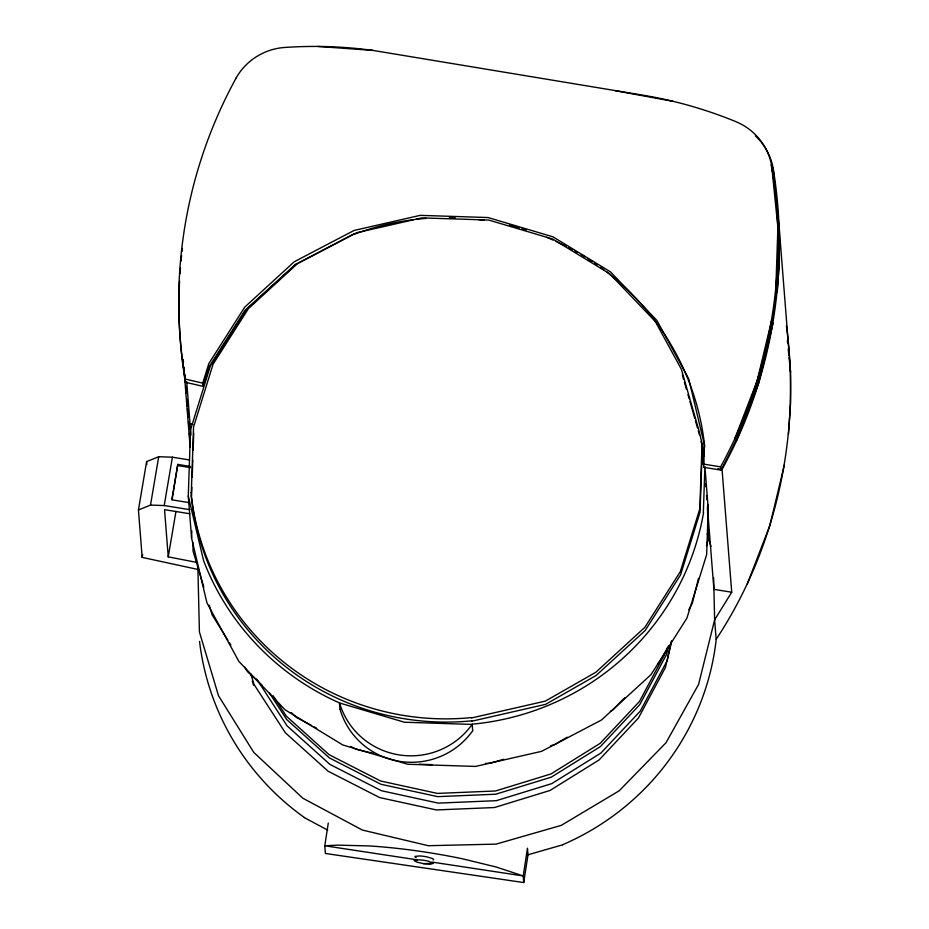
<?xml version="1.0" encoding="UTF-8"?>
<svg xmlns="http://www.w3.org/2000/svg" width="929" height="929" viewBox="0 0 929 929"><rect width="100%" height="100%" fill="white"/><g stroke="black" fill="none" stroke-linecap="round" stroke-linejoin="round"><path stroke-width="1.39" d="M704.124 456.093L704.391 446.907M708.362 504.563L706.644 554.636L686.891 618.203L651.02 674.617L601.458 720.033L541.595 751.34L475.509 766.425L407.703 764.253L342.789 744.977L285.203 709.895L238.858 661.402L206.935 602.816L191.583 538.112L188.273 496.098L190.55 429.697L210.302 366.131L246.173 309.717L295.736 264.3L354.367 233.678M191.316 492.544L193.557 426.992L213.055 364.238L248.473 308.533L297.408 263.708L356.504 232.784L421.754 217.897L488.7 220.045L552.778 239.078L609.633 273.718L655.375 321.585L681.352 369.231L699.212 431.532L702.057 443.539L699.816 508.848L680.318 571.614L644.9 627.307L595.837 672.259L545.346 701.116L471.618 717.943M191.571 495.772L191.862 487.237M192.198 477.262L192.791 460.18M193.127 450.217L193.72 433.077M191.583 538.112L191.827 530.9M236.268 77.734A60.339 59.363 -4.5 0 1 285.064 47.437A429.465 422.544 -4.5 0 1 318.055 46.45A429.651 422.73 -4.5 0 1 372.877 50.398L640.522 94.781A429.697 422.776 -4.5 0 1 672.851 101.273A429.512 422.59 -4.5 0 1 735.478 121.478A60.408 59.433 -4.5 0 1 771.674 165.536C789.023 268.005 770.652 375.815 720.579 466.857L720.834 470.086L703.694 467.322L704.136 443.667L688.784 378.974L656.849 320.389L610.516 271.895L552.929 236.814L488.015 217.537L420.21 215.354L354.112 230.438L294.249 261.757L244.699 307.174L208.816 363.587L202.743 383.131L202.998 386.359L185.486 382.283L185.231 379.044A477.901 470.202 -4.5 0 1 236.291 77.734M703.334 512.611L704.914 466.625L708.223 508.651M775.808 289.5L777.898 227.384L771.639 165.548M197.9 568.432L199.41 631.964L218.489 695.693L253.768 752.409L302.854 798.243L362.38 830.061L428.304 845.704L496.144 844.113L561.244 825.37L619.202 790.788L666.047 742.689L698.596 684.371L714.633 619.817L731.727 592.226L722.054 469.4C772.301 378.382 790.114 270.548 773.114 168.091A60.408 59.433 -4.5 0 0 755.44 135.866M562.742 844.693A258.181 254.023 -4.5 0 0 716.247 639.222C776.563 547.762 801.135 434.075 786.399 325.731M777.294 292.043L779.373 261.014L779.373 229.927L773.114 168.091M788.477 434.273L790.567 403.256L790.567 372.157L779.373 229.927M328.285 823.059L324.79 845.773L325.394 853.472L523.735 882.55L527.997 854.773L527.475 848.212L523.213 875.954L523.735 882.55M199.038 569.686L142.16 557.377L138.433 509.963L146.619 461.608L158.708 456.731L172.399 457.196L189.493 459.96M138.433 509.963L150.51 505.086L158.708 456.731M142.16 557.377L142.648 554.532M150.51 505.086L164.212 505.539L172.399 457.196M190.445 466.463L177.787 464.407L171.784 499.814L188.657 502.543M172.12 499.581L177.787 464.407M196.449 562.335L168.242 556.866L175.964 511.368M667.08 648.175L666.441 650.95L639.489 701.43L600.122 743.374L551.013 773.927L495.517 790.985L437.408 793.412L380.658 781.022L329.121 754.685L286.329 716.166L273.08 695.74M668.601 645.852L666.697 654.19L639.744 704.67L600.378 746.614L551.269 777.155L495.772 794.214L437.664 796.641L380.913 784.262L329.377 757.913L286.573 719.406L269.445 692.964M671.458 641.103L665.431 667.498L638.478 717.978L599.112 759.922L550.003 790.463L494.507 807.533L436.398 809.949L379.647 797.57L328.111 771.221L285.308 732.714L254.151 684.65L250.679 673.792M671.644 641.196L667.208 660.647L640.255 711.138L600.889 753.071L551.78 783.623L496.283 800.682L438.174 803.109L381.424 790.73L329.888 764.381L287.084 725.863L256.706 679.006M771.651 320.331L757.158 380.855L734.688 438.987M773.125 322.874L758.633 383.387L736.163 441.53M784.32 465.104L769.827 525.617L747.357 583.76M698.515 578.302L692.233 603.56L688.772 609.772M706.528 546.02L708.27 538.994L707.55 508.686M202.998 386.359L209.071 366.816L244.954 310.402L295.736 264.3M667.997 646.99L659.695 661.878L657.697 663.921M414.322 860.591L419.072 859.813A9.627 1.753 8.8 0 1 428.397 861.218L432.972 863.378L430.162 864.156L423.519 863.645L416.958 862.158L414.299 860.568L417.121 859.789M432.972 863.378L423.519 863.645M624.799 697.691L612.838 709.965L610.376 711.44M567.224 737.208L554.892 744.559L550.734 745.755M503.634 759.307L489.78 763.301L485.449 763.394M526.731 855.144L562.777 844.775M471.874 721.183L545.59 704.356L596.093 675.499L645.156 630.536L680.574 574.842L700.071 512.076L702.312 446.768L701.047 441.438M432.055 764.66L419.142 764.23M318.055 46.45L372.877 50.398M414.717 859.453L324.79 845.773L337.726 845.135L369.277 845.936A128.457 23.33 8.8 0 1 462.503 858.814L496.33 867.047L523.213 875.954L431.857 862.054M703.439 464.082L720.579 466.857M717.769 468.704L722.054 469.4M177.88 465.592L190.538 467.647M731.727 592.226L713.902 589.346L707.422 506.979M164.212 505.539L189.841 509.684M189.888 513.772L164.538 509.673L168.242 556.866M615.184 90.694L672.851 101.273M192.721 424.298L190.027 423.682L192.64 424.298M185.231 379.044L202.743 383.131M372.854 753.245L356.028 749.25L350.953 746.544M339.991 709.419L339.48 702.951L404.394 722.228L472.199 724.411L472.71 730.868M311.691 725.549L296.49 717.432L291.276 712.555M314.223 726.908L316.754 728.266M304.375 817.636L327.716 830.12M262.036 685.254L247.416 671.597L244.408 666.767M227.895 640.22L212.137 614.882L209.234 605.185M229.393 642.636L230.903 645.051M252.235 681.096L253.547 685.172M707.248 534.001L710.975 546.473M203.834 587.174L193.058 551.152L192.849 542.49M682.397 375.223L683.593 379.38M684.383 382.156L686.368 389.077M687.959 394.616L689.144 398.762M689.945 401.537L694.706 418.143M695.496 420.918L697.482 427.839M698.283 430.603L699.467 434.76M188.273 496.098L203.625 560.791A259.783 255.603 -4.5 0 0 339.491 702.916M787.362 340.525L787.653 343.393M788.245 349.153L788.826 354.901M789.116 357.781L790.567 372.157M704.693 472.292L704.925 475.183M705.61 483.858L705.831 486.75M706.516 495.412L706.853 499.756M716.154 639.21L714.633 619.817L713.635 577.85M186.706 381.587L190.921 435.12M184.186 367.164L184.406 370.032M184.743 374.341L185.312 381.529M185.649 385.837L186.218 393.013M186.671 398.762L187.24 405.95M187.461 408.818L188.146 417.446M188.482 421.754L189.04 428.931M189.388 433.251L189.946 440.427M183.222 359.395L183.443 362.264M183.896 368.012L190.12 447.023M146.619 461.608L146.852 464.488M354.553 234.154A260.201 256.009 -4.5 0 1 413.37 219.708M416.215 219.36A260.201 256.009 -4.5 0 1 426.202 218.396M449.346 217.63A260.201 256.009 -4.5 0 1 455.152 217.758M478.284 219.523A260.201 256.009 -4.5 0 1 483.997 220.278M509.429 225.201A260.201 256.009 -4.5 0 1 519.241 227.814M522.028 228.627A260.201 256.009 -4.5 0 1 526.197 229.904M546.577 237.301A260.201 256.009 -4.5 0 1 553.15 240.1M555.763 241.273A260.201 256.009 -4.5 0 1 566.098 246.266M568.653 247.59A260.201 256.009 -4.5 0 1 572.473 249.622M575.005 251.027A260.201 256.009 -4.5 0 1 577.513 252.456M581.264 254.639A260.201 256.009 -4.5 0 1 584.968 256.903M587.418 258.436A260.201 256.009 -4.5 0 1 592.261 261.595M594.653 263.209A260.201 256.009 -4.5 0 1 597.022 264.846M600.54 267.343A260.201 256.009 -4.5 0 1 604.001 269.898M606.277 271.628A260.201 256.009 -4.5 0 1 704.739 446.872M185.475 382.283A477.901 470.202 -4.5 0 1 179.587 280.883M180.005 273.823A477.901 470.202 -4.5 0 1 180.423 268.179M181.039 261.142A477.901 470.202 -4.5 0 1 181.608 255.51M182.072 251.294A477.901 470.202 -4.5 0 1 182.409 248.484M771.058 164.851A60.408 59.433 -4.5 0 1 771.929 168.776A477.878 470.179 -4.5 0 1 772.371 171.621M777.039 210.418A477.878 470.179 -4.5 0 1 777.445 216.19M777.712 220.521A477.878 470.179 -4.5 0 1 778.177 260.991M777.817 269.665A477.878 470.179 -4.5 0 1 720.834 470.086M772.835 174.478A477.878 470.179 -4.5 0 1 773.485 178.763M774.089 183.059A477.878 470.179 -4.5 0 1 774.484 185.928M703.567 512.645A258.843 254.674 -4.5 0 1 472.176 724.19M472.129 724.365A74.425 73.228 -4.5 0 1 398.866 754.859A74.425 73.228 -4.5 0 1 339.561 702.928M472.64 730.821A74.425 73.228 -4.5 0 1 399.365 761.327A74.425 73.228 -4.5 0 1 340.072 709.396M471.839 720.811A256.718 252.583 -4.5 0 1 191.246 495.807M471.584 717.583A256.718 252.583 -4.5 0 1 190.991 492.579M304.433 817.555A258.541 254.383 -4.5 0 1 199.538 641.382M433.239 859.906A9.011 1.637 8.8 0 0 432.438 858.501L426.875 856.875A9.615 1.753 8.8 0 0 419.792 855.957L415.344 856.317A9.011 1.637 8.8 0 0 416.134 857.711M703.59 464.361L702.765 463.977L702.579 456.185L703.404 456.673L703.59 464.361"/></g></svg>
